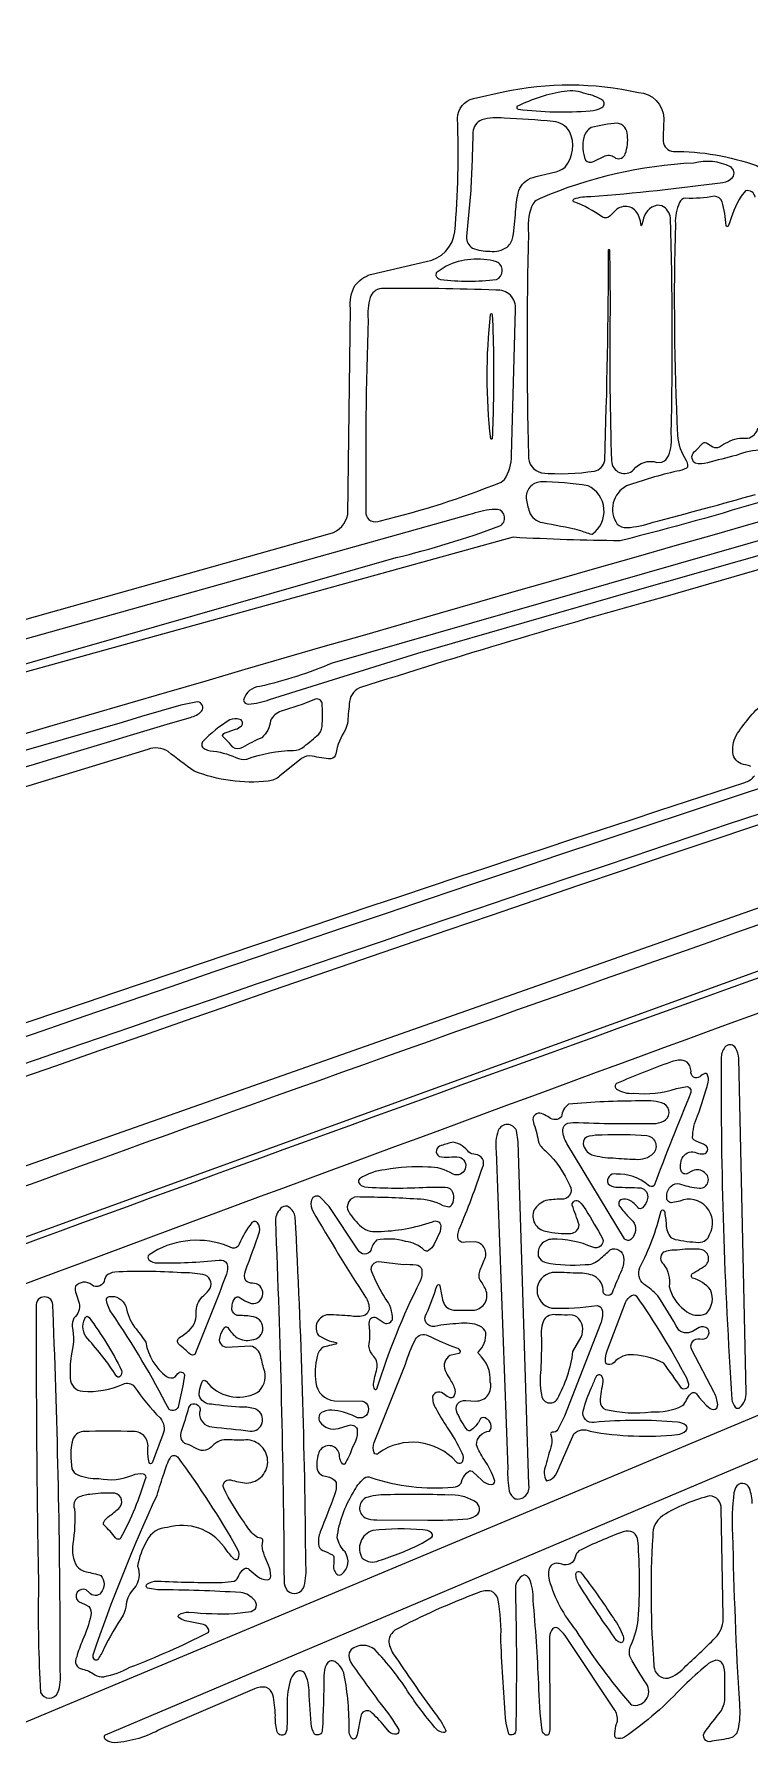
# Model space of a CAD drawing. Header units: metres. Extents: x 0.1 to 11.9, y 2.5 to 10.6.
# Drawn here: x 1.765 to 2.825, y 2.549 to 5.078 of the extents above; entities that cross this region are included whole.
import ezdxf

# ---------------------------------------------------------------- set-up
doc = ezdxf.new("R2010")
doc.units = ezdxf.units.M

msp = doc.modelspace()

# ---------------------------------------------------------------- linework, layer by layer
at = {"layer": 'Layer 1', "color": 0}
for points in [[(0.18489, 3.77055), (2.20353, 4.33891, 0.2936), (2.22964, 4.36721), (2.23362, 4.67175, -0.1421), (2.24014, 4.70573, -0.1449), (2.26334, 4.72234), (2.34593, 4.74161, 0.3399), (2.38806, 4.78527, 0.0326), (2.3921, 4.95349, -0.3409), (2.41596, 4.98293), (2.45949, 4.99253, -0.1089), (2.65997, 4.99157, -0.3887), (2.69759, 4.95368, 0.0163), (2.69665, 4.91932, 0.3728), (2.71166, 4.90438, -0.0881), (2.83468, 4.88337, -0.1877), (2.85266, 4.86255, -0.0571), (2.85933, 4.81574, -0.0159), (2.85958, 4.67556, 0.1045), (2.86304, 4.64471, 0.314), (2.87095, 4.63907), (2.88383, 4.64637, 0.0288), (3.11665, 4.87099, 0.0104), (3.69051, 5.41377, 0.069)], [(2.83255, 4.83669, 0.4576), (2.81865, 4.84598), (2.81177, 4.83837, 0.0626), (2.79344, 4.7946, -0.3313), (2.79164, 4.79316, -0.3308), (2.78976, 4.79447, 0.0517), (2.78377, 4.82995, 0.2738), (2.77248, 4.838, -0.0635), (2.72955, 4.83518, 0.281), (2.72063, 4.82877, 0.1169), (2.71457, 4.79775, 0.0185), (2.71776, 4.48457, 0.1261), (2.73078, 4.44682, -0.1093), (2.7328, 4.43895, -0.2565), (2.73115, 4.4357, -0.1185), (2.717, 4.43112, 0.0288), (2.64217, 4.40919, 0.4475), (2.62847, 4.35292, 0.2068), (2.6425, 4.34761, 0.0773), (2.68187, 4.35585, 0.0067), (2.83345, 4.3968, 0.1993)], [(0.11557, 3.55092, -0.0075), (3.81661, 4.62972, 0.0079)], [(4.15984, 4.66839), (2.69534, 4.24437, 0.0094), (2.24693, 4.11025, 0.2931), (2.23199, 4.0866, 0.0089), (2.22931, 4.05742), (2.2265, 4.0487, 0.1104), (2.21208, 4.01253, -0.3326), (2.20484, 4.00533, -0.0425), (2.17686, 4.00939, 0.1956), (2.16138, 4.00585), (2.12876, 3.97964, -0.1602), (2.1118, 3.97231, -0.1202), (2.00208, 3.98717, -0.0145), (1.96376, 4.016, 0.2334), (1.93364, 4.01938), (0.15393, 3.47577, -0.0648)], [(2.84352, 4.46243, 0.0847), (2.80461, 4.45452, 0.0053), (2.7623, 4.44352, -0.1252), (2.74373, 4.44292, -0.5465), (2.74491, 4.46164), (2.75541, 4.47278, -0.3466), (2.76211, 4.47189), (2.77004, 4.46693, 0.2356), (2.77978, 4.46733, -0.0413), (2.79219, 4.4741, -0.1586), (2.82146, 4.47983, 0.2868), (2.83714, 4.49551, 0.0906)], [(1.21174, 3.36675, -0.0059), (4.19437, 4.37085, 0.0422), (4.22478, 4.38229, 0.2949), (4.23121, 4.39199, 0.295), (4.225, 4.40183, 0.1675), (4.20674, 4.40322, 0.0117), (0.12773, 3.01577, -0.0908)], [(0.95931, 3.1238), (4.28763, 4.29544, 0.1048), (4.32129, 4.31158, 0.1904), (4.32994, 4.32658, 0.0864), (4.32843, 4.36351, 0.4826), (4.29558, 4.38683, 0.0165), (4.25717, 4.3743, 0.0111), (0.12634, 2.94983, -0.115)], [(2.8538, 4.38958, -0.0128), (2.63311, 4.32814, -0.0123), (2.47461, 4.33324), (1.3165, 4.01308, -0.1104)], [(1.28421, 4.01187), (2.30109, 4.3031, 0.0285), (2.45486, 4.35001, 0.3165), (2.46178, 4.36354, 0.3165), (2.45139, 4.37463), (2.44337, 4.37457, 0.045), (2.41027, 4.36684), (0.12721, 3.72704, -0.2117)], [(0.11649, 2.70369), (4.2889, 4.21871, 0.1234), (4.31884, 4.23399, 0.4299), (4.31976, 4.25981, 0.242), (4.29822, 4.26285, 0.0084), (0.15543, 2.78445, -0.0481)], [(0.1153, 2.6109, -0.0054), (4.35933, 4.17996, 0.4341), (4.37159, 4.20457, 0.4342), (4.3462, 4.21514, 0.0061), (0.12792, 2.68392, -0.0958)], [(0.1162, 3.48322, -0.006), (1.9967, 4.06667, 0.1396), (2.01315, 4.0757, 0.2849), (2.01455, 4.08446, 0.2849), (2.00733, 4.08961), (1.98277, 4.08462, 0.0052), (0.12708, 3.52699, -0.152)], [(2.82648, 3.99398, 0.0568), (2.8184, 3.99655, -0.3187), (2.80015, 4.01136, -0.1438), (2.80439, 4.03986, -0.0633), (2.84519, 4.08833, -0.2041)], [(0.11595, 3.03502, -0.0088), (2.81728, 3.9704, 0.1682), (2.83191, 3.98027, 0.3092)], [(4.38333, 3.68108), (1.68644, 2.55175, -0.1584)], [(2.82844, 2.90292, 0.0985), (2.82416, 2.92569, 0.3076), (2.81428, 2.93297, 0.3076), (2.80387, 2.92647), (2.80139, 2.91917, 0.0468), (2.79928, 2.85728, 0.0103), (2.8093, 2.60646, -0.0832), (2.80697, 2.56763, -0.2406), (2.79656, 2.55611, -0.0232), (2.76866, 2.55126, -0.362), (2.75781, 2.55466, -0.3621), (2.7592, 2.56596, -0.0161), (2.78131, 2.59462, 0.1481), (2.78777, 2.61434, 0.0138), (2.78789, 2.64777, 0.1198), (2.7847, 2.66548, 0.3104), (2.77468, 2.67104, 0.1395), (2.7607, 2.6636, 0.0133), (2.7274, 2.63381, -0.0548), (2.63938, 2.5572, -0.2341), (2.62683, 2.55598, -0.3049), (2.62487, 2.55887, -0.0647), (2.6267, 2.57384), (2.629, 2.58075, 0.1499), (2.6242, 2.59882), (2.55917, 2.69583, 0.0842), (2.54174, 2.7182, 0.3475), (2.53329, 2.71806, 0.1765), (2.52836, 2.70567), (2.52882, 2.56822), (2.52708, 2.56184, -0.4142), (2.52257, 2.56048, -0.2064), (2.51734, 2.56708, -0.0291), (2.51238, 2.63674, 0.0113), (2.50411, 2.76049, 0.1064), (2.49855, 2.79153, 0.2815), (2.49072, 2.79735, 0.3285), (2.47791, 2.77432, -0.0107), (2.4784, 2.56703, -0.2859), (2.47478, 2.56117, -0.2857), (2.46794, 2.56182), (2.46396, 2.57802, -0.006), (2.4562, 2.69916, 0.062), (2.45169, 2.7624, 0.2245), (2.4419, 2.77337, 0.1598), (2.42361, 2.77133, 0.034), (2.29951, 2.71557, 0.2072), (2.29056, 2.70071, 0.1537), (2.29711, 2.68088, 0.0102), (2.35851, 2.59285, -0.0558), (2.37454, 2.56798, -0.5466), (2.37164, 2.56419, -0.1762), (2.36093, 2.56917, -0.0292), (2.32119, 2.62114, 0.0481), (2.26965, 2.68711, 0.3502), (2.23485, 2.6871), (2.23193, 2.68193, 0.1911), (2.23409, 2.66801, 0.0108), (2.27979, 2.60498, -0.046), (2.30505, 2.56804, -0.4748), (2.30178, 2.5619, -0.2507), (2.29086, 2.56522), (2.28391, 2.57371, 0.0389), (2.26316, 2.5952, 0.5185), (2.24879, 2.58825), (2.24373, 2.56088), (2.24145, 2.55601, -0.4776), (2.23506, 2.55606, -0.1583), (2.23155, 2.56782, 0.0525), (2.22446, 2.64931, 0.2016), (2.21061, 2.66929, 0.4341), (2.19803, 2.66491, 0.1049), (2.1944, 2.64797, -0.0129), (2.19203, 2.56754, -0.2764), (2.18803, 2.56127, -0.2767), (2.1806, 2.56185, -0.1487), (2.17551, 2.57758), (2.17253, 2.61887, 0.1143), (2.16732, 2.64949, 0.4629), (2.15385, 2.65416, 0.1676), (2.14521, 2.64355, 0.0834), (2.14002, 2.60564, -0.0167), (2.13936, 2.56827), (2.13704, 2.56197, -0.2796), (2.12935, 2.56091, -0.2798), (2.12486, 2.56725, -0.0733), (2.12251, 2.5893, 0.0414), (2.11883, 2.62012, 0.2244), (2.10953, 2.63089, 0.1653), (2.09181, 2.62898), (1.95345, 2.56969, -0.1135), (1.88456, 2.54914, -0.1651), (1.87146, 2.55352, -0.504), (1.87105, 2.56099), (4.37849, 3.62205, 0.1394)]]:
    msp.add_lwpolyline(points, format="xyb", dxfattribs=at)
for points in [[(2.58263, 4.98938, 0.1425), (2.55047, 4.99318, 0.0807), (2.48019, 4.97079, 0.2757), (2.47996, 4.96824, 0.2767), (2.4821, 4.96681, 0.0493), (2.58874, 4.96441, 0.1105), (2.60573, 4.96931, 0.5243), (2.60707, 4.97982, 0.1021), (2.58263, 4.98938)], [(2.46097, 4.95342, 0.1073), (2.42808, 4.95105, 0.2817), (2.4148, 4.93296, -0.0089), (2.41174, 4.84702), (2.40566, 4.77824, 0.2796), (2.41433, 4.7612, 0.0987), (2.44019, 4.75658, 0.1749), (2.46566, 4.76278, 0.167), (2.47414, 4.77764, 0.0258), (2.47818, 4.81553, -0.0385), (2.48199, 4.84277, -0.2335), (2.50018, 4.8648, -0.0131), (2.53323, 4.87318, 0.1373), (2.55138, 4.8812, 0.2924), (2.55801, 4.93407, 0.238), (2.53384, 4.94858, 0.0202), (2.46097, 4.95342)], [(2.58999, 4.93965, 0.2082), (2.5789, 4.92486, 0.1448), (2.58153, 4.89159, 0.3806), (2.59332, 4.88962), (2.6105, 4.89791, -0.2995), (2.62615, 4.89437, 0.4207), (2.64053, 4.90086, 0.1139), (2.64366, 4.92822, 0.3802), (2.6288, 4.94614, 0.0502), (2.58999, 4.93965)], [(2.74198, 4.88714, 0.0903), (2.51463, 4.83475, 0.2168), (2.50143, 4.82243, 0.1071), (2.49702, 4.78291, 0.0111), (2.49702, 4.45455, 0.3587), (2.51654, 4.42853, 0.0594), (2.59495, 4.4313, 0.3148), (2.60998, 4.44702, 0.0086), (2.61573, 4.75875, -0.386), (2.61637, 4.75934, -0.386), (2.61702, 4.75875, -0.0072), (2.61784, 4.6577, 0.0108), (2.62008, 4.44636, 0.2974), (2.63215, 4.42905, 0.2975), (2.65286, 4.43311, -0.3239), (2.68735, 4.44404), (2.69437, 4.44431, 0.2037), (2.70437, 4.45395, 0.123), (2.70835, 4.48605, 0.0134), (2.7073, 4.80597, 0.2529), (2.69458, 4.82395), (2.68782, 4.82479, 0.3328), (2.66663, 4.80118, -0.0336), (2.66442, 4.79457), (2.66416, 4.79441), (2.66393, 4.79461, 0.0608), (2.66093, 4.80712, 0.5318), (2.62804, 4.81874), (2.61797, 4.80884, -0.3433), (2.6066, 4.80724, 0.0676), (2.56438, 4.82979, -0.3018), (2.5632, 4.83209, -0.3012), (2.56485, 4.83405, -0.1033), (2.58955, 4.8375, 0.0132), (2.78511, 4.85854, 0.1698), (2.79936, 4.86582, 0.4453), (2.79604, 4.88182, 0.1782), (2.74198, 4.88714)], [(2.3752, 4.73464), (2.36049, 4.72489), (2.36014, 4.72069, 0.2495), (2.36685, 4.71483, 0.0557), (2.4497, 4.71461, 0.2808), (2.45826, 4.72776, 0.321), (2.44975, 4.74104, 0.1826), (2.3752, 4.73464)], [(2.20656, 4.14699, -0.0441), (2.09957, 4.11254, 0.3194), (2.07527, 4.09225, 0.3549), (2.0828, 4.08639, 0.0852), (2.11408, 4.09337), (2.33324, 4.1618), (2.64824, 4.25245), (4.16123, 4.68293, 0.2003), (4.17457, 4.6971, 0.395), (4.17059, 4.70635, 0.1702), (4.15545, 4.70621), (2.20656, 4.14699)], [(2.2597, 4.65568, 0.0104), (2.25658, 4.36809, 0.2613), (2.26368, 4.3575, 0.1662), (2.27794, 4.35762, 0.0362), (2.45666, 4.41478), (2.4619, 4.4187, 0.1395), (2.47225, 4.45444), (2.47787, 4.67021, 0.4797), (2.44905, 4.69899, 0.013), (2.27941, 4.7015, 0.293), (2.26263, 4.68799, 0.0901), (2.2597, 4.65568)], [(2.44122, 4.47885, -0.0538), (2.44094, 4.66326, -0.3705), (2.44218, 4.66435, -0.3712), (2.44345, 4.66326, -0.0103), (2.44544, 4.59443, -0.0131), (2.44349, 4.47966, -0.346), (2.44268, 4.47836, -0.3464), (2.44122, 4.47885)], [(2.5853, 4.40955, 0.0442), (2.51499, 4.41519, 0.4294), (2.49388, 4.39053, 0.0338), (2.49849, 4.37081, 0.2563), (2.51778, 4.35494, -0.0168), (2.57211, 4.344, 0.0148), (2.59046, 4.33765, 0.2777), (2.59154, 4.33792, 0.573), (2.5853, 4.40955)], [(2.05503, 4.06294, 0.0662), (2.01484, 4.03065, 0.5139), (2.01847, 4.01976, 0.0534), (2.02586, 4.01728, -0.0825), (2.06418, 4.00735, 0.1369), (2.08004, 4.00476, -0.0885), (2.14926, 4.01772, 0.1664), (2.16503, 4.02363, 0.0168), (2.18677, 4.04193, 0.1904), (2.192, 4.05753, 0.0154), (2.19187, 4.0875, 0.5193), (2.18033, 4.09307, -0.0289), (2.13108, 4.07586, 0.2098), (2.11525, 4.06182, -0.1937), (2.10233, 4.03664, 0.0311), (2.07366, 4.02194, -0.2874), (2.05943, 4.02254), (2.05474, 4.02868), (2.04494, 4.03863, -0.3838), (2.04509, 4.04144, -0.1342), (2.05125, 4.04498), (2.06357, 4.04902, 0.0891), (2.07224, 4.05404, 0.2239), (2.07396, 4.05781, 0.3668), (2.06993, 4.06369, 0.1588), (2.05503, 4.06294)], [(2.8037, 3.57745, 0.4288), (2.78939, 3.58023, 0.1577), (2.78235, 3.56411, 0.0181), (2.79836, 3.05731, 0.147), (2.80327, 3.04563, 0.421), (2.81055, 3.04563, 0.1987), (2.81961, 3.0674), (2.80872, 3.56157, 0.117), (2.8037, 3.57745)], [(2.5316, 3.19234, 0.0447), (2.59877, 3.19634, -0.3476), (2.60671, 3.18794, -0.1272), (2.60376, 3.1692), (2.55031, 3.03229), (2.54047, 3.01268, -0.2761), (2.53234, 3.00851, 0.5142), (2.53011, 3.00486, -0.126), (2.53138, 2.99024, 0.0074), (2.52276, 2.95988, 0.2482), (2.52394, 2.93667), (2.52914, 2.93809, 0.1576), (2.53921, 2.94835), (2.56431, 3.0062, -0.3212), (2.58838, 3.01005, 0.0689), (2.71761, 3.00513, 0.138), (2.73051, 3.01111, 0.4158), (2.73051, 3.01877, 0.1407), (2.71757, 3.02348, 0.0458), (2.59427, 3.02327, -0.5531), (2.57829, 3.04024, -0.0567), (2.59068, 3.07476, -0.0239), (2.59744, 3.09052, -0.5679), (2.6044, 3.09295, -0.1876), (2.60731, 3.0839, 0.0183), (2.60314, 3.05434, 0.3169), (2.61121, 3.04252, 0.0965), (2.67893, 3.03906, 0.1385), (2.7251, 3.04797, 0.0949), (2.73111, 3.05657, -0.099), (2.73746, 3.06549, -0.4367), (2.74591, 3.06559), (2.75008, 3.06025), (2.76006, 3.04874), (2.76599, 3.04378, 0.3657), (2.77577, 3.04449), (2.77728, 3.04956, 0.1019), (2.77217, 3.06739), (2.73896, 3.13054, -0.2882), (2.73986, 3.14255, -0.2881), (2.75106, 3.14693, 0.3261), (2.76232, 3.15004, 0.3261), (2.7628, 3.16171, 0.2758), (2.74967, 3.1635), (2.74242, 3.15938, -0.3355), (2.71973, 3.15955, 0.0077), (2.68885, 3.21071, 0.0389), (2.66811, 3.2279, -0.3334), (2.66186, 3.25228, 0.0603), (2.69355, 3.33623, -0.3077), (2.69607, 3.33763, -0.3072), (2.69829, 3.33581, -0.0335), (2.701, 3.3159, 0.16), (2.70786, 3.29693), (2.71419, 3.29415, 0.0416), (2.74932, 3.28967, 0.3394), (2.76525, 3.3014, 0.32), (2.76086, 3.34182, 0.32), (2.72123, 3.35084), (2.70854, 3.34838, -0.4454), (2.70192, 3.3566, -0.4153), (2.7179, 3.37702, 0.0239), (2.74223, 3.37073), (2.75019, 3.36969, 0.3382), (2.76286, 3.37843, 0.3382), (2.75777, 3.39295, 0.3094), (2.74021, 3.39565), (2.73141, 3.39113, -0.4852), (2.72278, 3.3969, -0.1826), (2.72611, 3.41676, -0.3592), (2.746, 3.42203, 0.1079), (2.75669, 3.42091, 0.2922), (2.76225, 3.42533, 0.2924), (2.76058, 3.43223), (2.75625, 3.43504, -0.052), (2.74193, 3.44145, -0.2469), (2.74008, 3.44441, -0.1061), (2.74749, 3.47674, 0.0191), (2.7634, 3.52689, 0.2041), (2.76156, 3.53856, 0.311), (2.75819, 3.53952, 0.1149), (2.75073, 3.5349, -0.318), (2.74148, 3.53436, -0.318), (2.73789, 3.5429, 0.0623), (2.73587, 3.55086, 0.2575), (2.72603, 3.55905, 0.1293), (2.70757, 3.55635, 0.0201), (2.62739, 3.52459, 0.5313), (2.62771, 3.5166, 0.1637), (2.65269, 3.5103, 0.0979), (2.71634, 3.51718), (2.73198, 3.52026, -0.4371), (2.73745, 3.51135, 0.007), (2.68319, 3.37386, -0.4128), (2.67457, 3.37413, 0.1902), (2.62686, 3.39077, 0.2859), (2.6165, 3.38731, 0.2862), (2.61503, 3.37648, 0.1685), (2.62659, 3.37129, -0.0124), (2.6633, 3.37021, -0.4197), (2.67347, 3.35461, -0.1506), (2.66575, 3.34056, -0.4264), (2.65921, 3.3408, 0.1185), (2.64623, 3.35235, 0.1711), (2.63524, 3.35324, 0.5361), (2.63235, 3.34257, 0.0213), (2.64514, 3.3275), (2.65171, 3.32123, -0.3734), (2.64967, 3.29477, -0.4673), (2.63938, 3.29501), (2.55408, 3.43615, -0.1284), (2.548, 3.45565, -0.3198), (2.5556, 3.4661), (2.56346, 3.46725, 0.0165), (2.68608, 3.46579, 0.1313), (2.70018, 3.47095, 0.2835), (2.70491, 3.48549, 0.2834), (2.69404, 3.49623, 0.0885), (2.66218, 3.49891, 0.0262), (2.55648, 3.49403, 0.2154), (2.54597, 3.47569, -0.4156), (2.52783, 3.47458, 0.0254), (2.51873, 3.4793, 0.5692), (2.50365, 3.47177), (2.50525, 3.46471, -0.047), (2.51227, 3.43699, 0.142), (2.52407, 3.42391, -0.096), (2.5583, 3.37372, -0.2885), (2.55813, 3.35943, -0.2886), (2.54518, 3.3534, 0.0518), (2.52291, 3.35152, 0.1712), (2.50564, 3.33764, 0.4859), (2.52249, 3.30604, 0.0636), (2.55967, 3.30285, 0.3966), (2.5721, 3.31571, 0.0106), (2.56188, 3.34473, -0.3049), (2.5653, 3.35092, -0.305), (2.57234, 3.3501, -0.0738), (2.5819, 3.33788, -0.0099), (2.60699, 3.29532, -0.2998), (2.60402, 3.28405, -0.2996), (2.5925, 3.28234, 0.1102), (2.53198, 3.29422, 0.4678), (2.51164, 3.26941, 0.2132), (2.52263, 3.25972, 0.0675), (2.58085, 3.25675, 0.2134), (2.60276, 3.26493, 0.0127), (2.61828, 3.27885, -0.5203), (2.63797, 3.26723, -0.1255), (2.63526, 3.24892, 0.0129), (2.62109, 3.21505, -0.3767), (2.61234, 3.21139, -0.3766), (2.60759, 3.2196, 0.2941), (2.59179, 3.24096, 0.0989), (2.5678, 3.24388, 0.0282), (2.53207, 3.24484, 0.3642), (2.5098, 3.2188, 0.3642), (2.5316, 3.19234)], [(2.44951, 3.42407), (2.46645, 2.95444, 0.053), (2.46861, 2.92144, 0.1991), (2.4773, 2.91017, 0.5371), (2.49787, 2.93055), (2.48189, 3.43849), (2.47924, 3.45516, 0.3041), (2.46586, 3.46416, 0.304), (2.45246, 3.45521, 0.1214), (2.44951, 3.42407)], [(2.67225, 3.44722, 0.0309), (2.60631, 3.44858, 0.0497), (2.58696, 3.44668, 0.3976), (2.57805, 3.43571, 0.2611), (2.591, 3.41944, 0.0718), (2.62251, 3.41455, 0.0121), (2.65542, 3.4127, 0.226), (2.68236, 3.42172, 0.2911), (2.68542, 3.43769, 0.2911), (2.67225, 3.44722)], [(2.20221, 3.34299), (2.18834, 3.35715, 0.5305), (2.17533, 3.35018, 0.1661), (2.17779, 3.33578, 0.0099), (2.2559, 3.20869, -0.1634), (2.26122, 3.19051, -0.2898), (2.2523, 3.18077, -0.106), (2.23343, 3.18079, 0.0129), (2.20056, 3.18259, 0.5763), (2.18624, 3.15192), (2.19893, 3.14521, 0.0514), (2.212, 3.14164, -0.3418), (2.21307, 3.14028, -0.342), (2.21202, 3.1389, 0.0507), (2.19958, 3.13594), (2.19306, 3.13451, 0.1857), (2.18444, 3.12075, 0.1107), (2.18264, 3.08237, 0.3736), (2.20981, 3.05529), (2.25156, 3.05469, -0.2959), (2.25983, 3.04623, -0.2716), (2.25669, 3.03361, -0.2714), (2.24415, 3.0302, 0.0718), (2.2106, 3.04105, 0.1367), (2.19304, 3.03897, 0.4903), (2.18857, 3.02409, 0.3287), (2.21578, 3.01429), (2.23049, 3.0185, -0.4263), (2.24344, 3.01362, -0.1284), (2.24136, 2.99554), (2.23575, 2.98422, -0.0676), (2.22522, 2.96177, -0.4837), (2.22252, 2.96157, -0.166), (2.21769, 2.97295, 0.0809), (2.21513, 2.98185, 0.2931), (2.19895, 2.98855, 0.293), (2.18613, 2.97664, 0.1185), (2.18429, 2.95377, 0.2197), (2.19246, 2.94451), (2.19855, 2.94317, -0.2303), (2.21251, 2.93404, -0.1244), (2.21011, 2.91623, -0.0068), (2.18903, 2.86111, 0.1236), (2.18644, 2.84273, 0.2961), (2.19301, 2.83353, -0.0477), (2.20724, 2.82699, -0.2426), (2.20896, 2.82428, -0.0397), (2.209, 2.814, 0.2552), (2.21346, 2.79846, 0.3763), (2.22045, 2.79832, 0.4113), (2.22561, 2.83141, -0.1227), (2.21406, 2.85246, -0.1108), (2.23768, 2.91895, -0.1034), (2.25415, 2.94071, -0.3134), (2.26387, 2.94178, 0.1027), (2.38559, 2.9273, 0.2029), (2.39736, 2.93311), (2.39906, 2.93859, -0.109), (2.40817, 2.95051, -0.4115), (2.41512, 2.9496), (2.42747, 2.93798, 0.1725), (2.44231, 2.93131, 0.4673), (2.44725, 2.93637, 0.0776), (2.4314, 2.96821, -0.0543), (2.42005, 2.99022, -0.3811), (2.43942, 3.0104, 0.4978), (2.43483, 3.02861, 0.3977), (2.42625, 3.02884), (2.42303, 3.02329, -0.0993), (2.4116, 3.01132, -0.3819), (2.40678, 3.0119, -0.0638), (2.39186, 3.03709, -0.3008), (2.39211, 3.05044, -0.3008), (2.40449, 3.05543), (2.41924, 3.05477, 0.5017), (2.44071, 3.08278, 0.2258), (2.42355, 3.12465, -0.4341), (2.42311, 3.12767, 0.2326), (2.43391, 3.15612, 0.2208), (2.42537, 3.16583, 0.1402), (2.39414, 3.16939, 0.0444), (2.35853, 3.16533, -0.3131), (2.3458, 3.17064, -0.313), (2.34633, 3.18442, 0.0248), (2.362, 3.22593, -0.319), (2.36417, 3.22711, -0.3194), (2.366, 3.22545, 0.0183), (2.36999, 3.20477), (2.37287, 3.19716, 0.221), (2.38649, 3.18934), (2.41716, 3.18952, 0.5012), (2.43385, 3.21963, 0.0456), (2.42458, 3.2357, -0.184), (2.42759, 3.25335), (2.43159, 3.26348, 0.5494), (2.4181, 3.29032), (2.40394, 3.28983, -0.3268), (2.3936, 3.29357, -0.1718), (2.39464, 3.30925, 0.0209), (2.42911, 3.40067, 0.5566), (2.41861, 3.41995, -0.1551), (2.40899, 3.42298, 0.1962), (2.38586, 3.43779, 0.0485), (2.36818, 3.4328, 0.3147), (2.36092, 3.42601, 0.3145), (2.3648, 3.41687, 0.0666), (2.37991, 3.4158, -0.0511), (2.3948, 3.41572, -0.4278), (2.40353, 3.39835, -0.4278), (2.38577, 3.39042, 0.1483), (2.34803, 3.40118, 0.0565), (2.28508, 3.39723, 0.1222), (2.24726, 3.38374, 0.3676), (2.24624, 3.37778, 0.2025), (2.25434, 3.37179, 0.0345), (2.34639, 3.37144), (2.37017, 3.37159, -0.2035), (2.38345, 3.36705, -0.289), (2.38215, 3.34326, -0.2621), (2.37918, 3.34184, -0.0974), (2.37113, 3.34397, 0.1253), (2.33224, 3.35352, 0.0173), (2.24731, 3.35667, 0.5483), (2.22939, 3.33832, 0.0975), (2.24715, 3.3152, 0.2327), (2.27379, 3.30576, 0.0793), (2.35518, 3.32022, -0.5536), (2.36748, 3.3141), (2.36628, 3.30573), (2.35773, 3.28722, -0.1334), (2.34906, 3.27751, -0.3272), (2.34329, 3.27783, 0.1582), (2.31527, 3.29114, 0.1236), (2.27221, 3.2927, 0.1621), (2.26401, 3.27773, -0.2689), (2.25447, 3.27241, -0.2687), (2.24511, 3.27805), (2.20221, 3.34299)], [(2.15202, 3.32727, 0.1848), (2.14266, 3.34178, 0.3326), (2.13235, 3.34167, 0.2054), (2.12249, 3.32179, -0.0089), (2.13539, 2.78847, 0.1549), (2.14015, 2.77444, 0.2722), (2.15444, 2.77041, 0.2722), (2.16492, 2.78093, 0.0932), (2.16757, 2.81239, 0.0115), (2.15202, 3.32727)], [(1.90716, 2.66068, 0.0227), (2.02228, 2.71152, 0.3657), (2.02367, 2.71733, 0.1941), (2.01596, 2.72412), (1.98912, 2.72974, -0.1423), (1.97941, 2.73453, -0.4911), (1.97973, 2.73833, -0.155), (1.99457, 2.74242, 0.0322), (2.06226, 2.74017), (2.08689, 2.74328), (2.09289, 2.74724, 0.3143), (2.09202, 2.75937, 0.1867), (2.07123, 2.77144, 0.0114), (1.94813, 2.7756), (1.93316, 2.77797, -0.2738), (1.93134, 2.78104, -0.2738), (1.93316, 2.78412, -0.1512), (1.94737, 2.78829, 0.0148), (2.044, 2.78643), (2.06161, 2.78815, 0.1768), (2.06837, 2.7966, -0.1248), (2.07631, 2.80658, -0.3852), (2.08392, 2.80539), (2.09553, 2.79559, 0.1832), (2.11027, 2.79019, 0.4134), (2.1158, 2.79582), (2.11476, 2.80444, 0.0441), (2.10944, 2.81886, -0.0437), (2.10413, 2.83315, -0.1203), (2.10391, 2.84755, 0.4599), (2.10102, 2.85184, -0.1919), (2.09193, 2.8557, -0.0842), (2.07691, 2.8748, -0.045), (2.04604, 2.92594, -0.2784), (2.04737, 2.93506, -0.2785), (2.05605, 2.93813, 0.0531), (2.07986, 2.93337, 0.4277), (2.11111, 2.96747, 0.4277), (2.07561, 2.99711, -0.0162), (2.05305, 2.99736, 0.2323), (2.02975, 2.98894, -0.388), (2.00649, 2.98384), (1.99501, 2.98991), (1.98831, 2.9921, -0.3352), (1.98377, 3.01037, 0.0115), (1.9945, 3.04511), (1.99766, 3.04997, -0.3203), (2.00829, 3.04845, -0.3203), (2.01031, 3.03789, 0.4222), (2.0287, 3.01647, -0.0124), (2.08537, 3.0101, 0.3532), (2.10297, 3.02234, 0.3533), (2.09472, 3.04214, 0.1114), (2.07524, 3.04558, -0.0205), (2.02815, 3.04994, -0.3364), (2.00973, 3.06349), (2.01044, 3.07091, -0.0726), (2.01475, 3.08415, -0.5691), (2.02002, 3.08439, 0.3654), (2.09535, 3.06723, 0.31), (2.1067, 3.09841, -0.0196), (2.101, 3.12079, 0.2892), (2.08567, 3.13617), (2.04972, 3.13405, -0.4551), (2.0407, 3.15004, -0.1291), (2.04748, 3.16375, -0.497), (2.05236, 3.16343, 0.1095), (2.066, 3.1484, 0.179), (2.0873, 3.14528, 0.4086), (2.10406, 3.16296, 0.4086), (2.0867, 3.18004, 0.0323), (2.06603, 3.18161, -0.2683), (2.05817, 3.1904), (2.0584, 3.19695, -0.1555), (2.06319, 3.20757, -0.3463), (2.06884, 3.20856, 0.0295), (2.08056, 3.2016), (2.08733, 3.19904, 0.4324), (2.10407, 3.21342, 0.4323), (2.08869, 3.22924, -0.1886), (2.07871, 3.23281, -0.1922), (2.07811, 3.24756, 0.0094), (2.09906, 3.30527, 0.2319), (2.09597, 3.31869, 0.451), (2.0879, 3.31902, 0.0613), (2.06903, 3.28711, -0.3979), (2.059, 3.2813, 0.2271), (1.94871, 3.27911), (1.93551, 3.27134, 0.4044), (1.93533, 3.26401, 0.1578), (1.94781, 3.25915, 0.0252), (2.03922, 3.26319, -0.323), (2.05065, 3.25845, -0.1697), (2.05013, 3.24252, -0.0092), (2.00317, 3.12394, -0.377), (1.99678, 3.1239, -0.0129), (1.9796, 3.13915, -0.4661), (1.98029, 3.14837, 0.0331), (1.99534, 3.1596, 0.2284), (2.00527, 3.18846, -0.1999), (2.01642, 3.21124, 0.0807), (2.026, 3.22181, 0.4958), (2.01536, 3.24199, 0.0598), (1.98325, 3.24443, 0.0354), (1.88466, 3.24548, 0.1693), (1.87184, 3.23995), (1.86963, 3.23483, -0.2719), (1.86255, 3.22518, -0.2719), (1.85066, 3.22665, 0.4081), (1.82661, 3.22465, 0.1766), (1.82745, 3.21341), (1.83224, 3.19964, -0.261), (1.82431, 3.17757, 0.1582), (1.82194, 3.16492, -0.116), (1.82013, 3.12183, 0.0421), (1.81872, 3.08862, 0.3901), (1.83735, 3.06933, 0.1254), (1.89715, 3.07994, -0.3242), (1.91365, 3.07656, 0.0593), (1.95222, 3.02979, -0.2679), (1.95617, 3.00513, 0.0116), (1.9403, 2.96325, -0.3067), (1.93774, 2.96184, -0.3073), (1.93547, 2.9637, -0.0543), (1.9336, 2.98389, 0.4789), (1.91257, 3.00968, 0.0177), (1.83746, 3.0095, 0.3065), (1.82221, 2.997, 0.0967), (1.82134, 2.9547, 0.2042), (1.82988, 2.94544, 0.0936), (1.861, 2.94009, 0.1513), (1.9115, 2.94521, -0.1464), (1.92681, 2.94701, -0.4021), (1.93057, 2.94186, -0.0519), (1.8935, 2.85177, -0.5), (1.88594, 2.85235, 0.0403), (1.86906, 2.87103, -0.3435), (1.86847, 2.87569, -0.1114), (1.8775, 2.88519, 0.0332), (1.89252, 2.89762, 0.2978), (1.89355, 2.91193, 0.2978), (1.88085, 2.91862, 0.0467), (1.84787, 2.91649, 0.0959), (1.83034, 2.91184, 0.3694), (1.82515, 2.89519, -0.051), (1.82284, 2.84335, 0.1755), (1.82867, 2.81025, 0.1617), (1.84283, 2.80197, -0.0278), (1.8643, 2.79669, -0.3536), (1.86429, 2.77083, -0.4728), (1.84719, 2.77113), (1.84269, 2.77553, 0.3674), (1.82932, 2.77172, 0.3674), (1.83093, 2.75791), (1.8412, 2.75363), (1.84641, 2.75073, -0.232), (1.84943, 2.7375, -0.0519), (1.83713, 2.70096, 0.0321), (1.8284, 2.67619, 0.5661), (1.83715, 2.65814, -0.0929), (1.85516, 2.64977, 0.2078), (1.86854, 2.64677, 0.0769), (1.90716, 2.66068)], [(2.72793, 3.18972, 0.3112), (2.76059, 3.18453, 0.3023), (2.76667, 3.21933, 0.1524), (2.73983, 3.23678, -0.5496), (2.74196, 3.24481, 0.0268), (2.75316, 3.2516), (2.75927, 3.25538, 0.3126), (2.76287, 3.27067, 0.3127), (2.74981, 3.27942, 0.0469), (2.71709, 3.27821, 0.1089), (2.69665, 3.27492, 0.4554), (2.69712, 3.25718, -0.2131), (2.70524, 3.22441, 0.1673), (2.72793, 3.18972)], [(2.31228, 3.25707, -0.028), (2.33069, 3.25665, -0.3148), (2.33925, 3.2496, -0.1349), (2.33668, 3.23202, 0.0398), (2.27232, 3.07242, -0.2883), (2.27112, 3.0715, -0.2879), (2.26976, 3.07217, -0.1523), (2.26791, 3.07972, -0.0418), (2.27294, 3.10238, 0.2352), (2.26844, 3.12064, -0.1656), (2.26103, 3.13634, 0.0737), (2.26206, 3.16249, -0.0614), (2.26165, 3.17259, -0.2702), (2.26597, 3.17825, -0.2704), (2.27303, 3.17727), (2.28192, 3.17149, 0.4943), (2.29567, 3.17515, 0.1945), (2.2849, 3.20701, -0.0321), (2.26681, 3.24254, -0.3205), (2.26648, 3.25631, -0.3205), (2.27939, 3.26109, 0.0256), (2.31228, 3.25707)], [(2.73091, 3.08913), (2.73393, 3.0801, -0.3143), (2.73098, 3.07341, -0.314), (2.72371, 3.07384, 0.0085), (2.6974, 3.11071, 0.1152), (2.65251, 3.12309, 0.254), (2.62389, 3.11187, -0.1978), (2.61525, 3.10885, -0.3575), (2.61119, 3.11256, -0.1183), (2.61391, 3.13059), (2.64093, 3.20051, -0.1565), (2.6498, 3.21102, -0.3407), (2.65665, 3.21034, -0.0303), (2.73091, 3.08913)], [(1.80407, 2.65451, 0.0102), (1.79401, 3.17155, 0.0199), (1.793, 3.19522, 0.4497), (1.78072, 3.20904, 0.4498), (1.76846, 3.1952, 0.0051), (1.77197, 2.77875, 0.0209), (1.77508, 2.62361, 0.2974), (1.78783, 2.61515, 0.2974), (1.8007, 2.62342, 0.1039), (1.80407, 2.65451)], [(1.93057, 3.14175, 0.1922), (1.96147, 3.09121, 0.3119), (1.97433, 3.09077), (1.97837, 3.0954, -0.3092), (1.98381, 3.09774, -0.3091), (1.98797, 3.09352, -0.0344), (1.98481, 3.0753), (1.97914, 3.04798, -0.5274), (1.96518, 3.04215, 0.0329), (1.8803, 3.18489, -0.1034), (1.87248, 3.20409, -0.3716), (1.87638, 3.20946, -0.3531), (1.90117, 3.19522, 0.1066), (1.91404, 3.16433, -0.0361), (1.93057, 3.14175)], [(1.84686, 3.17834, -0.0455), (1.89498, 3.10018, -0.2209), (1.8931, 3.09165, -0.4142), (1.88796, 3.09096, 0.0418), (1.84474, 3.1469, -0.3096), (1.84049, 3.177, -0.1274), (1.84293, 3.17992, -0.2816), (1.84474, 3.18004), (1.84686, 3.17834)], [(2.51665, 3.14785, -0.0079), (2.5153, 3.10141, 0.0844), (2.51644, 3.06472, 0.3393), (2.52561, 3.05238, 0.3393), (2.5399, 3.05804, 0.0945), (2.56307, 3.12818), (2.57507, 3.14951, 0.337), (2.569, 3.1793, 0.1407), (2.55494, 3.18213, -0.0177), (2.5369, 3.18259, 0.264), (2.52026, 3.1755, 0.1537), (2.51665, 3.14785)], [(2.39025, 2.96469, 0.3828), (2.27496, 2.97764, -0.5444), (2.26853, 2.97791, -0.1419), (2.26863, 2.99351), (2.31503, 3.10935, -0.0446), (2.33001, 3.14624, -0.4237), (2.34843, 3.15191, 0.0421), (2.39071, 3.13381, -0.2192), (2.39592, 3.12862, -0.4559), (2.39398, 3.12503), (2.38094, 3.12205, 0.3861), (2.37396, 3.10024, 0.0601), (2.3806, 3.0875, -0.0739), (2.38834, 3.07163, -0.2126), (2.38567, 3.06063, -0.2701), (2.38144, 3.05955, -0.1117), (2.37268, 3.06434, 0.5745), (2.35526, 3.06183, 0.1591), (2.36036, 3.04305, 0.012), (2.3768, 3.01557, -0.0475), (2.39854, 2.97819, -0.2277), (2.399, 2.96417, -0.4599), (2.39025, 2.96469)], [(1.96308, 2.86748, 0.2976), (1.93226, 2.84793, 0.0905), (1.9186, 2.8106, -0.2676), (1.91324, 2.77733, 0.157), (1.90152, 2.75382, -0.0934), (1.89699, 2.73773, 0.0251), (1.86838, 2.688, -0.0724), (1.85914, 2.67189, -0.4268), (1.85489, 2.67202, -0.219), (1.8527, 2.67904, -0.0255), (1.9474, 2.91552, -0.0129), (1.958, 2.94827, -0.0869), (1.96774, 2.9721, -0.4406), (1.97742, 2.97224, -0.031), (2.06663, 2.83512, -0.2037), (2.06703, 2.82093, -0.3513), (2.06453, 2.81978, -0.1477), (2.05943, 2.82278, -0.0241), (2.04674, 2.83893, 0.3186), (1.96308, 2.86748)], [(2.37896, 2.91557, 0.0216), (2.28732, 2.91587, 0.0929), (2.2559, 2.9114, 0.5746), (2.25536, 2.88189, 0.0894), (2.27292, 2.87892), (2.34835, 2.87842, 0.0223), (2.40756, 2.88049, 0.1251), (2.4223, 2.88726, 0.4807), (2.41624, 2.907, 0.1539), (2.37896, 2.91557)], [(2.68294, 2.66202, 0.4342), (2.70399, 2.6445, 0.1287), (2.73034, 2.66292, 0.0154), (2.77632, 2.70715, 0.1818), (2.7856, 2.73567), (2.78245, 2.89538, 0.4184), (2.76576, 2.91451, 0.072), (2.70042, 2.88797, 0.3065), (2.68106, 2.85434, 0.0347), (2.68294, 2.66202)], [(2.26687, 2.86315, 0.5002), (2.25119, 2.82221, 0.3044), (2.2757, 2.81872, 0.0426), (2.33966, 2.8443), (2.35395, 2.85355, 0.4426), (2.35359, 2.85987, 0.1611), (2.34089, 2.86422, 0.05), (2.26687, 2.86315)], [(2.56719, 2.71575, 0.0366), (2.64912, 2.60512, 0.3143), (2.67128, 2.61289, 0.3142), (2.67164, 2.63635, -0.0201), (2.64814, 2.67527, -0.2062), (2.64874, 2.69292, 0.0802), (2.65975, 2.73181, 0.0358), (2.65929, 2.84774, 0.21), (2.6525, 2.8602, 0.2119), (2.63742, 2.86137, 0.0245), (2.57196, 2.83328, 0.1572), (2.56648, 2.82393, -0.4641), (2.54647, 2.81333, 0.0515), (2.53853, 2.81464, 0.4138), (2.52694, 2.80219, 0.0578), (2.52786, 2.78984, 0.1013), (2.56719, 2.71575)], [(2.62758, 2.7006, -0.0178), (2.57314, 2.78149, -0.1342), (2.5673, 2.79781, -0.3091), (2.56945, 2.80205, -0.3094), (2.57418, 2.80157, -0.0233), (2.62307, 2.7332, -0.0652), (2.63744, 2.70699, -0.1771), (2.63699, 2.69891, -0.3884), (2.63327, 2.69723, -0.1102), (2.62758, 2.7006)]]:
    msp.add_lwpolyline(points, format="xyb", close=True, dxfattribs=at)

doc.saveas('drawing.dxf')
